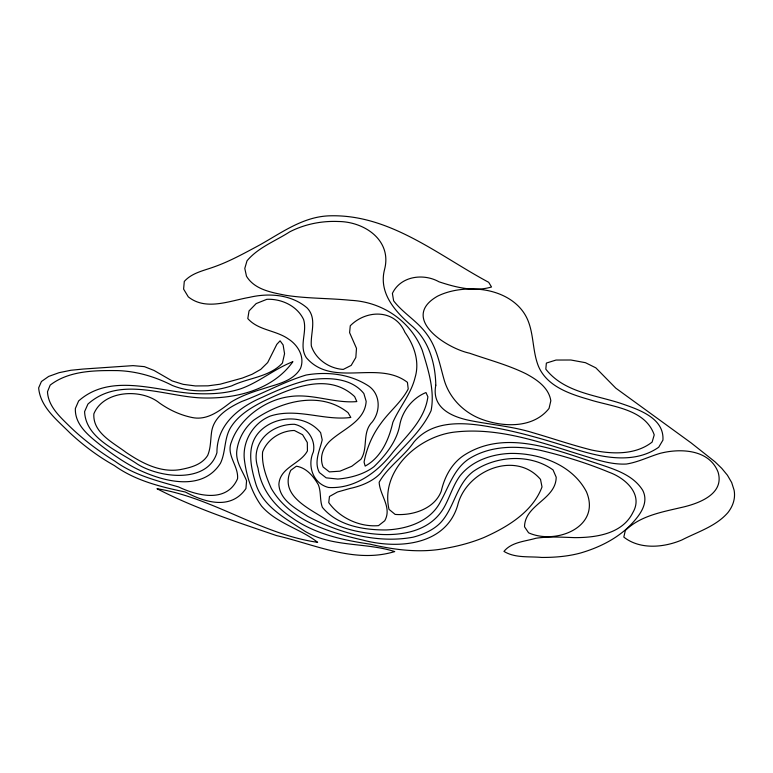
<?xml version="1.0" encoding="UTF-8"?>
<svg xmlns="http://www.w3.org/2000/svg" width="773" height="773" viewBox="0 0 773 773"><rect width="100%" height="100%" fill="white"/><g stroke="black" fill="none" stroke-linecap="round" stroke-linejoin="round"><path stroke-width="1.16" d="M435.798 385.225C431.257 408.241 452.321 417.149 471.124 420.754C491.763 424.802 512.885 426.454 533.051 432.764C552.608 438.426 571.885 445.084 591.645 450.031C611.607 454.205 635.232 455.326 652.122 442.088L654.229 434.89C645.069 408.511 611.511 406.82 588.746 399.428C569.363 393.834 546.627 386.181 538.308 365.9C532.549 351.193 533.882 334.796 527.833 320.186C519.243 299.644 496.508 289.846 475.385 289.102A50.902 29.384 0 0 0 437.344 296.291C399.747 318.012 446.05 348.15 469.607 353.213C488.497 359.832 508.025 364.914 526.046 373.803C536.887 379.62 548.811 387.66 550.83 400.772L549.043 408.434C533.244 428.474 503.445 427.353 481.579 419.227C463.761 412.637 449.229 397.96 444.05 379.533C439.663 364.073 436.793 347.637 426.967 334.438C417.807 321.317 403.245 313.442 393.621 300.813L392.394 293.421C400.559 276.077 423.372 272.995 439.016 281.807C455.626 287.295 474.274 292.146 491.512 286.986L488.7 282.309C438.04 255.225 389.032 213.377 328.322 215.87C300.668 217.194 278.715 235.002 255.254 247.399C242.007 254.481 228.74 261.67 214.546 266.724C204.053 270.618 192.071 272.685 184.293 281.43L183.607 289.102L188.293 296.851C205.976 311.075 229.707 300.765 249.447 297.344C268.965 292.774 291.411 294.416 307.142 307.963C317.374 318.64 310.234 333.24 311.326 345.946C315.703 359.368 329.404 368.644 343.27 369.417L351.184 365.397L355.831 357.484L356.488 348.352L349.599 332.651L350.266 325.781C366.479 309.403 394.974 309.036 404.955 332.38C414.202 345.357 419.865 361.706 415.082 377.524C411.091 394.037 399.515 407.042 392.848 422.358C389.012 439.344 381.137 457.5 365.165 466.09L364.064 462.09C366.663 448.253 372.296 434.919 380.751 423.623C389.263 411.545 401.409 402.211 408.221 388.964L407.429 382.345C377.746 359.542 332.39 388.239 306.272 357.609C298.639 345.821 307.461 332.11 303.615 319.549C297.17 305.915 281.498 298.639 266.849 299.315L256.182 303.576L249.041 310.92L247.795 318.563C258.153 330.438 275.748 330.11 288.281 338.903C297.934 345.009 305.045 356.884 300.542 368.306C292.919 381.717 276.212 384.258 262.81 388.867C251.795 392.191 240.857 396.027 231.021 402.105C219.803 410.618 207.396 420.676 192.284 417.546C180.38 415.13 169.277 409.961 159.393 402.955C141.227 388.152 103.524 390.307 93.852 413.845C92.683 432.803 113.042 442.533 125.999 452.369C141.807 463.008 159.992 472.747 179.722 469.694C190.09 467.733 201.705 465.008 207.686 455.423C210.758 448.166 210.498 440.243 211.512 432.561C213.425 416.599 228.508 407.671 241.727 401.477C263.525 393.467 283.855 381.736 306.089 375.04C326.776 371.417 349.183 373.9 367.243 385.128C380.422 392.858 381.118 410.598 372.306 421.903C361.774 432.416 368.46 447.876 360.943 459.268L351.783 466.274L339.965 471.172L329.404 471.907L323.124 467.008A61.859 35.713 0 0 1 329.327 441.625C342.207 429.189 364.817 421.894 366.17 401.371L363.861 393.525C350.778 377.185 326.689 377.166 307.712 380.171C291.981 383.901 277.092 390.375 262.491 397.187C238.838 407.236 216.788 424.706 216.933 452.669C207.357 484.024 159.364 477.907 137.372 464.08C118.095 450.775 85.726 438.716 84.586 411.623L87.938 404.066C119.216 376.084 162.774 395.602 199.279 397.815C233.407 399.496 272.057 390.935 292.909 361.667C274.898 368.673 259.825 381.717 241.62 388.471C225.243 394.066 207.676 394.414 190.564 393.322C154.02 390.21 109.814 373.243 78.643 400.936L75.368 408.473C74.652 424.744 88.856 435.827 100.355 444.968C111.331 453.48 122.752 461.452 135.024 467.965C160.784 481.028 201.637 492.99 220.489 463.22C226.199 451.219 223.812 436.726 231.919 425.604C239.504 414.55 251.322 407.564 262.984 401.506C290.832 388.152 328.129 371.658 354.643 396.597L356.817 401.574C334.487 403.612 312.514 393.322 289.943 396.568C275.584 398.385 262.279 404.994 251.244 414.212C242.587 421.643 235.243 430.87 231.504 441.76C225.774 454.988 238.722 465.781 237.553 478.719C226.847 503.291 197.521 495.937 178.515 486.913C156.513 480.642 133.864 474.98 115.042 461.278C98.538 451.046 82.933 439.344 69.029 425.768C59.502 416.405 48.187 406.018 47.482 391.766L50.187 385.099C68.971 370.605 94.654 370.373 117.409 370.596C136.657 371.175 155.267 376.741 172.34 385.466C191.211 393.148 212.643 391.988 231.774 385.843C248.375 377.755 269.41 377.156 282.425 363.059L284.551 353.725L283.121 344.932L280.087 340.816L276.821 344.343L267.68 362.566L260.743 369.388L252.124 374.277L242.239 378.103L220.102 384.22L208.005 385.843L195.463 385.949L183.22 384.355L172.186 380.934L154.001 370.441L144.416 366.644L133.053 365.629L83.049 369.059L70.865 370.267L59.096 372.673L48.68 376.422L41.433 381.504L38.65 387.891C40.312 407.178 57.231 420.077 69.908 432.89C83.407 445.441 98.229 456.553 114.336 465.539C135.43 480.719 160.436 486.787 185.385 492.034C204.816 502.382 230.905 510.46 245.949 488.536L246.568 480.758C242.5 470.66 235.021 461.191 236.953 449.644C238.731 438.214 244.741 427.73 253.563 420.28C280.328 401.39 319.974 390.181 348.072 412.685L350.816 417.449C324.158 421.005 296.784 407.458 270.25 416.077C253.331 422.879 242.364 441.161 244.336 459.297C246.365 475.888 251.66 492.527 261.583 506.122C276.512 523.389 300.204 528.606 317.645 542.327C260.994 534.269 213.348 497.793 156.977 488.7C194.951 508.392 236.152 521.756 276.618 535.612C315.191 544.521 354.691 563.759 394.723 551.574C365.639 542.24 332.342 547.39 305.084 531.37C286.493 518.983 263.757 507.368 256.114 484.816C250.974 467.897 245.824 446.494 259.255 431.981C275.275 414.917 305.577 414.028 320.64 432.706L322.206 439.885C319.732 450.553 313.732 461.781 319.346 472.525L326.177 477.84L337.801 479.057A54.757 31.616 0 0 0 374.035 466.631C385.505 455.374 396.51 441.731 399.66 425.575C402.028 411.207 412.521 397.979 425.971 392.549L427.894 396.8C424.812 419.7 406.84 435.45 392.897 452.253C377.746 472.158 354.681 489.154 328.583 487.473C312.997 483.705 307.055 465.626 313.365 451.886C315.983 439.373 306.726 426.87 294.465 424.29C270.502 423.991 249.505 443.547 258.027 468.167C260.945 488.671 274.338 506.18 291.373 517.35C314.36 533.863 342.371 540.076 369.871 544.124C395.38 550.202 421.961 553.449 447.905 547.902A130.424 75.3 0 0 0 483.734 537.602C507.175 527.186 532.607 512.093 542.008 486.951L540.511 479.386C515.195 449.818 465.848 470.883 457.597 505.552C445.451 545.883 397.438 549.255 362.943 540.105C328.699 532.22 290.117 520.867 271.304 488.449C266.231 477.067 261.564 464.621 262.598 451.973C267.332 439.151 280.879 430.687 294.339 430.484L302.581 434.706L307.316 442.504L307.432 450.93C300.262 464.196 279.952 467.25 278.879 484.333C279.749 500.286 295.817 508.518 307.625 516.316C339.366 533.138 377.069 543.786 412.975 537.216A58.951 34.031 0 0 0 441.48 521.698C454.582 506.605 456.592 484.275 473.008 471.627C495.744 455.558 530.085 453.393 553.043 469.916L556.193 477.183C555.971 499.542 524.819 504.547 524.529 526.8L528.587 532.8C555.777 545.158 601.394 527.128 586.446 491.792C572.3 464.699 539.593 452.978 510.47 453.422C491.541 454.089 471.665 460.843 459.713 476.236C453.21 485.347 450.05 496.198 444.842 506.006C429.073 535.795 390.867 537.641 361.513 532.143A80.846 46.67 0 0 1 327.25 520.335C310.466 508.856 278.879 496.256 290.745 470.313L296.388 466.206C306.581 467.849 313.461 476.332 318.36 484.768C321.278 492.063 319.626 499.986 322.351 507.301C337.453 525.717 363.619 530.123 386.249 529.949C407.361 529.08 430.677 521.437 440.697 501.271C448.852 486.604 453.935 469.105 468.477 459.181C489.782 445.49 516.577 445.258 540.627 450.388C563.961 455.964 587.007 463.095 609.163 472.293C625.193 478.004 643.609 494.295 632.865 512.547C622.4 533.911 596.099 537.65 574.764 537.631C561.836 537.196 548.869 536.336 536.018 538.23C525.138 541.448 511.6 541.979 503.957 551.4C515.147 558.29 529.147 556.241 541.689 557.449C554.83 557.478 568.02 556.444 580.726 552.956C598.263 547.806 615.221 539.641 628.565 526.964C637.88 517.639 649.88 504.209 642.701 490.275C632.729 474.342 613.491 468.96 596.698 463.346C554.966 449.789 505.368 428.715 464.1 455.22C451.664 463.346 444.494 476.951 441.277 491.116C434.561 508.895 412.685 515.804 395.148 514.412L389.012 509.359C379.939 469.936 419.314 435.489 455.944 431.933C502.121 426.957 546.656 444.562 590.099 457.693C601.848 461.375 613.917 464.641 626.343 464.042C638.005 462.225 648.566 456.833 659.775 453.442C680.134 448.05 709.324 449.258 718.098 472.168C724.842 494.739 697.314 504.064 680.279 507.726C661.012 512.248 640.015 516.045 625.357 530.471L623.801 537.08C639.928 549.864 663.785 547.632 681.834 539.989C697.594 531.843 715.75 526.471 727.799 512.741A74.971 43.288 0 0 0 734.079 490.092L731.673 482.536L727.451 475.26L721.74 468.332L714.928 461.742L691.11 442.89L615.791 388.143L595.828 367.842L585.432 362.682L570.87 360.005L556.048 360.044L546.366 363.078L545.815 369.146C563.691 392.104 594.679 394.877 620.526 403.284C637.744 409.265 664.374 417.555 662.934 440.117L658.702 447.248C633.522 464.795 600.718 457.278 573.614 448.669C546.55 440.127 519.292 431.904 491.28 427.083C465.056 422.329 432.851 419.285 413.835 442.146C403.728 456.814 387.862 466.815 379.156 482.236C379.765 495.319 392.249 507.359 384.751 520.751L378.519 525.63C359.774 527.273 339.637 517.949 328.747 502.605L329.462 496.488L337.511 492.005L349.947 488.478A56.912 32.862 0 0 0 380.538 473.202C396.626 451.78 419.71 435.247 431.102 410.647C434.986 390.52 428.136 369.388 422.222 350.188C410.589 320.921 382.229 301.828 350.913 300.339C329.153 298.117 307.161 298.668 285.508 295.257C271.391 292.416 254.568 289.614 246.49 276.222L244.79 268.405L247.022 260.801C258.24 247.389 275.362 241.108 289.778 231.813C304.746 224.151 321.655 220.769 338.419 221.503C364.74 221.667 392.307 240.567 384.5 269.69C378.326 293.837 396.307 312.804 413.188 327.066C429.334 341.772 435.402 364.035 435.798 385.225"/></g></svg>
